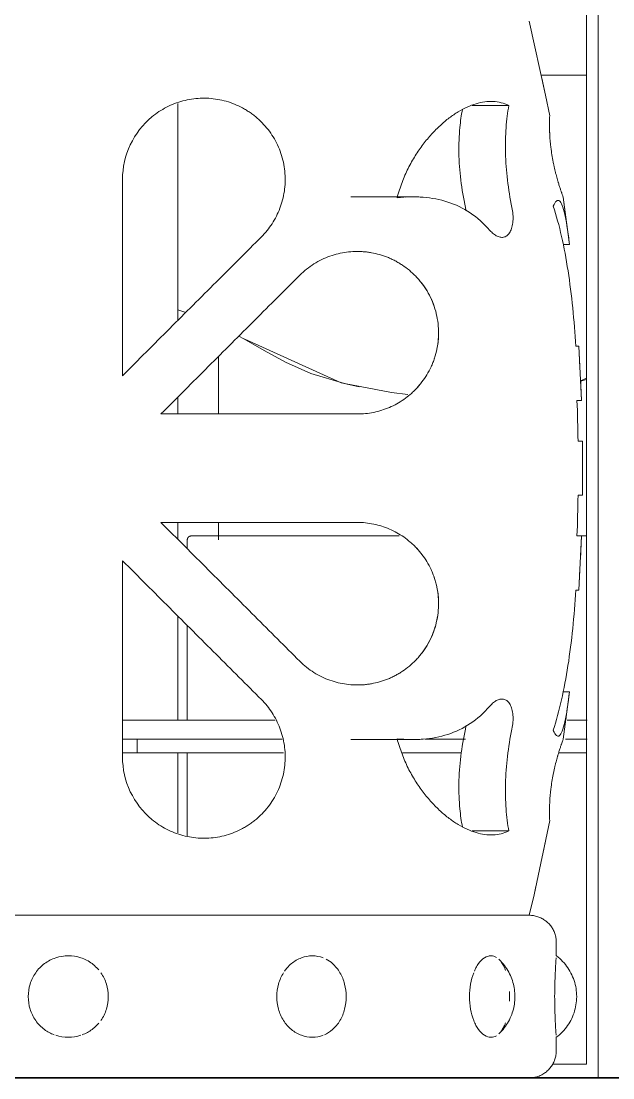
# Model space of a CAD drawing. Header units: inches. Extents: x -657 to 218, y -22 to 381.
# Drawn here: x -544.54 to -535.95, y 120 to 135.35 of the extents above; entities that cross this region are included whole.
import ezdxf

# ---------------------------------------------------------------- set-up
doc = ezdxf.new("R2010")
doc.units = ezdxf.units.IN
doc.header["$MEASUREMENT"] = 0
for name, color, linetype, lineweight in [('A-FLOR', 192, 'Continuous', 9), ('A-FLOR-HRAL', 11, 'Continuous', 9), ('A-GENM', 13, 'Continuous', 9), ('I-FURN', 30, 'Continuous', 9)]:
    doc.layers.add(name, color=color, linetype=linetype, lineweight=lineweight)

# ---------------------------------------------------------------- blocks, each defined once
blk = doc.blocks.new('Blocks_Garden Porcelain Stool_F01893EN - Beige-421764-Section 2')
at = {"layer": 'I-FURN'}
for p, q in [((-537.989, 134.129), (-537.458, 134.129)), ((-538.849, 132.801), (-539.752, 132.801)), ((-538.849, 132.801), (-539.075, 132.801)), ((-536.668, 132.795), (-536.577, 132.109)), ((-536.577, 132.109), (-536.67, 132.109)), ((-536.484, 130.63), (-536.442, 130.63)), ((-536.452, 130.63), (-536.442, 130.63)), ((-536.442, 130.63), (-536.402, 129.843)), ((-536.402, 129.843), (-536.468, 129.843)), ((-536.402, 129.843), (-536.419, 129.843)), ((-542.51, 129.646), (-539.659, 129.646)), ((-536.453, 129.252), (-536.388, 129.252)), ((-536.404, 129.252), (-536.388, 129.252)), ((-536.388, 129.252), (-536.388, 128.465)), ((-536.388, 128.465), (-536.453, 128.465)), ((-536.388, 128.465), (-536.404, 128.465)), ((-539.659, 128.071), (-542.51, 128.071)), ((-536.468, 127.874), (-536.402, 127.874)), ((-536.402, 127.874), (-536.442, 127.087)), ((-536.419, 127.874), (-536.402, 127.874)), ((-536.442, 127.087), (-536.484, 127.087)), ((-536.442, 127.087), (-536.452, 127.087)), ((-536.577, 125.608), (-536.67, 125.608)), ((-536.577, 125.608), (-536.668, 124.921)), ((-539.752, 124.916), (-538.849, 124.916)), ((-539.075, 124.916), (-538.849, 124.916)), ((-537.989, 123.588), (-537.458, 123.588)), ((-550.547, 122.362), (-537.161, 122.362)), ((-536.768, 121.773), (-536.768, 121.969)), ((-536.768, 120.394), (-536.768, 120.589))]:
    blk.add_line(p, q, dxfattribs=at)
at = {"layer": 'I-FURN', "flags": 128}
for points in [[(-537.161, 135.354), (-536.923, 134.278), (-536.864, 133.976)], [(-536.864, 123.74), (-537.091, 122.661), (-537.161, 122.362)], [(-537.161, 122.362), (-537.167, 122.362), (-537.183, 122.362), (-537.21, 122.362), (-537.247, 122.362), (-537.295, 122.362), (-537.353, 122.362), (-537.422, 122.362), (-537.501, 122.362), (-537.59, 122.362), (-537.69, 122.362), (-537.799, 122.362), (-537.918, 122.362), (-538.046, 122.362), (-538.184, 122.362), (-538.33, 122.362), (-538.486, 122.362), (-538.65, 122.362), (-538.823, 122.362), (-539.003, 122.362), (-539.191, 122.362), (-539.387, 122.362), (-539.59, 122.362), (-539.8, 122.362), (-540.016, 122.362), (-540.238, 122.362), (-540.466, 122.362), (-540.7, 122.362), (-540.938, 122.362), (-541.182, 122.362), (-541.429, 122.362), (-541.68, 122.362), (-541.935, 122.362), (-542.193, 122.362), (-542.454, 122.362), (-542.717, 122.362), (-542.981, 122.362), (-543.247, 122.362), (-543.514, 122.362), (-543.782, 122.362), (-544.05, 122.362), (-544.317, 122.362), (-544.584, 122.362)], [(-537.325, 122.362), (-537.271, 122.362), (-537.228, 122.362), (-537.196, 122.362), (-537.174, 122.362), (-537.163, 122.362), (-537.161, 122.362)], [(-537.161, 122.362), (-537.146, 122.362), (-537.13, 122.361), (-537.114, 122.359), (-537.099, 122.357), (-537.083, 122.354), (-537.068, 122.351), (-537.053, 122.347), (-537.038, 122.342), (-537.023, 122.337), (-537.008, 122.331), (-536.994, 122.325), (-536.98, 122.318), (-536.966, 122.31), (-536.952, 122.302), (-536.939, 122.293), (-536.926, 122.284), (-536.914, 122.275), (-536.902, 122.264), (-536.89, 122.254), (-536.879, 122.243), (-536.868, 122.231), (-536.858, 122.219), (-536.848, 122.207), (-536.839, 122.194), (-536.83, 122.181), (-536.822, 122.168), (-536.814, 122.154), (-536.807, 122.14), (-536.8, 122.126), (-536.794, 122.111), (-536.789, 122.096), (-536.784, 122.081), (-536.78, 122.066), (-536.776, 122.051), (-536.773, 122.035), (-536.771, 122.02), (-536.769, 122.004), (-536.768, 121.988), (-536.768, 121.973), (-536.768, 121.969)], [(-536.472, 121.181), (-536.473, 121.211), (-536.475, 121.24), (-536.478, 121.27), (-536.482, 121.299), (-536.487, 121.328), (-536.494, 121.357), (-536.501, 121.386), (-536.51, 121.414), (-536.52, 121.442), (-536.531, 121.47), (-536.543, 121.497), (-536.556, 121.523), (-536.57, 121.549), (-536.586, 121.575), (-536.602, 121.599), (-536.619, 121.624), (-536.637, 121.647), (-536.656, 121.67), (-536.676, 121.692), (-536.697, 121.713), (-536.719, 121.733), (-536.741, 121.752), (-536.765, 121.771), (-536.768, 121.773)], [(-537.369, 121.181), (-537.37, 121.207), (-537.371, 121.233), (-537.373, 121.259), (-537.376, 121.285), (-537.38, 121.311), (-537.385, 121.336), (-537.391, 121.362), (-537.398, 121.388), (-537.406, 121.413), (-537.415, 121.438), (-537.424, 121.463), (-537.435, 121.488), (-537.447, 121.513), (-537.459, 121.537), (-537.473, 121.562), (-537.488, 121.586), (-537.504, 121.609), (-537.521, 121.632), (-537.539, 121.655), (-537.558, 121.677), (-537.578, 121.699), (-537.599, 121.72), (-537.603, 121.723)], [(-537.603, 120.639), (-537.581, 120.66), (-537.561, 120.681), (-537.542, 120.703), (-537.524, 120.726), (-537.507, 120.749), (-537.491, 120.773), (-537.476, 120.796), (-537.462, 120.82), (-537.449, 120.845), (-537.437, 120.87), (-537.426, 120.894), (-537.416, 120.92), (-537.407, 120.945), (-537.399, 120.97), (-537.392, 120.996), (-537.386, 121.021), (-537.381, 121.047), (-537.377, 121.073), (-537.374, 121.099), (-537.371, 121.125), (-537.37, 121.151), (-537.369, 121.177), (-537.369, 121.181)], [(-536.768, 120.589), (-536.744, 120.607), (-536.722, 120.627), (-536.7, 120.647), (-536.679, 120.668), (-536.659, 120.69), (-536.64, 120.712), (-536.621, 120.735), (-536.604, 120.759), (-536.588, 120.784), (-536.572, 120.809), (-536.558, 120.835), (-536.545, 120.862), (-536.532, 120.889), (-536.521, 120.916), (-536.511, 120.944), (-536.502, 120.972), (-536.495, 121.001), (-536.488, 121.03), (-536.483, 121.059), (-536.478, 121.088), (-536.475, 121.118), (-536.473, 121.147), (-536.472, 121.177), (-536.472, 121.181)], [(-536.768, 120.394), (-536.768, 120.378), (-536.769, 120.362), (-536.771, 120.347), (-536.773, 120.331), (-536.776, 120.315), (-536.779, 120.3), (-536.783, 120.285), (-536.788, 120.27), (-536.793, 120.255), (-536.799, 120.24), (-536.805, 120.226), (-536.812, 120.212), (-536.82, 120.198), (-536.828, 120.185), (-536.836, 120.171), (-536.846, 120.159), (-536.855, 120.146), (-536.865, 120.134), (-536.876, 120.122), (-536.887, 120.111), (-536.899, 120.101), (-536.911, 120.09), (-536.923, 120.08), (-536.936, 120.071), (-536.949, 120.062), (-536.962, 120.054), (-536.976, 120.046), (-536.99, 120.039), (-537.004, 120.033), (-537.019, 120.027), (-537.034, 120.021), (-537.049, 120.017), (-537.064, 120.012), (-537.079, 120.009), (-537.094, 120.006), (-537.11, 120.003), (-537.126, 120.002), (-537.141, 120.001), (-537.157, 120)]]:
    blk.add_lwpolyline(points, dxfattribs=at)
at = {"layer": 'I-FURN'}
for start, end in [(0.8257, 2.0648), (357.9352, 359.1743)]:
    blk.add_arc((-563.767, 128.858), 27.317, start, end, dxfattribs=at)
for points, knots in [([(-543.067, 133.054), (-543.067, 133.228), (-542.988, 133.576), (-542.717, 133.923), (-542.467, 134.088), (-542.312, 134.158), (-542.19, 134.198), (-542.065, 134.224), (-541.939, 134.236), (-541.812, 134.235), (-541.685, 134.22), (-541.56, 134.192), (-541.439, 134.15), (-541.343, 134.104), (-541.268, 134.061), (-541.214, 134.026), (-541.161, 133.988), (-541.094, 133.932), (-541.016, 133.856), (-540.932, 133.755), (-540.86, 133.644), (-540.8, 133.526), (-540.739, 133.359), (-540.698, 133.141), (-540.706, 132.924), (-540.741, 132.755), (-540.793, 132.593), (-540.888, 132.405), (-540.993, 132.277), (-541.051, 132.219)], [-1, -1, -1, -1, -0.888889, -0.777778, -0.722222, -0.694444, -0.666667, -0.638889, -0.611111, -0.583333, -0.555556, -0.527778, -0.5, -0.472222, -0.458333, -0.444444, -0.430556, -0.416667, -0.388889, -0.361111, -0.333333, -0.305556, -0.277778, -0.222222, -0.166667, -0.138889, -0.111111, -0.055556, 0, 0, 0, 0]), ([(-539.08, 132.789), (-539.058, 132.865), (-539.009, 133.013), (-538.937, 133.184), (-538.87, 133.31), (-538.816, 133.4), (-538.759, 133.485), (-538.701, 133.566), (-538.641, 133.642), (-538.579, 133.713), (-538.515, 133.779), (-538.452, 133.84), (-538.388, 133.897), (-538.301, 133.966), (-538.192, 134.04), (-538.062, 134.109), (-537.89, 134.174), (-537.683, 134.202), (-537.531, 134.164), (-537.458, 134.129)], [-1, -1, -1, -1, -0.928571, -0.857143, -0.821429, -0.785714, -0.75, -0.714286, -0.678571, -0.642857, -0.607143, -0.571429, -0.535714, -0.5, -0.428571, -0.357143, -0.285714, -0.142857, 0, 0, 0, 0]), ([(-538.087, 132.648), (-538.117, 132.779), (-538.162, 133.045), (-538.19, 133.443), (-538.175, 133.79), (-538.147, 133.988), (-538.131, 134.07)], [-1, -1, -1, -1, -0.75, -0.5, -0.25, -0.0491457, -0.0491457, -0.0491457, -0.0491457]), ([(-536.828, 133.386), (-536.834, 133.422), (-536.841, 133.474), (-536.848, 133.53), (-536.852, 133.56), (-536.854, 133.583), (-536.856, 133.604), (-536.859, 133.632), (-536.861, 133.666), (-536.863, 133.697), (-536.864, 133.721), (-536.865, 133.738), (-536.866, 133.754), (-536.866, 133.774), (-536.867, 133.798), (-536.867, 133.824), (-536.867, 133.848), (-536.867, 133.87), (-536.867, 133.889), (-536.867, 133.906), (-536.866, 133.927), (-536.866, 133.947), (-536.865, 133.969), (-536.864, 133.976), (-536.864, 133.976)], [0, 0, 0, 0, 0.083333, 0.125, 0.145833, 0.166667, 0.1875, 0.208333, 0.25, 0.291667, 0.3125, 0.333333, 0.354167, 0.375, 0.416667, 0.458333, 0.5, 0.541667, 0.583333, 0.625, 0.666667, 0.75, 0.833333, 1, 1, 1, 1]), ([(-536.864, 133.976), (-536.864, 133.976), (-536.865, 133.969), (-536.866, 133.947), (-536.866, 133.931), (-536.866, 133.921)], [0, 0, 0, 0, 0.1666667, 0.25, 0.3333333, 0.3333333, 0.3333333, 0.3333333]), ([(-536.668, 132.795), (-536.668, 132.795), (-536.671, 132.805), (-536.682, 132.835), (-536.693, 132.866), (-536.699, 132.884), (-536.706, 132.903), (-536.713, 132.925), (-536.721, 132.949), (-536.729, 132.975), (-536.737, 132.999), (-536.743, 133.019), (-536.747, 133.035), (-536.752, 133.052), (-536.759, 133.076), (-536.767, 133.107), (-536.776, 133.14), (-536.783, 133.168), (-536.788, 133.189), (-536.793, 133.212), (-536.8, 133.242), (-536.812, 133.298), (-536.821, 133.35), (-536.828, 133.386)], [0, 0, 0, 0, 0.166667, 0.333333, 0.375, 0.416667, 0.458333, 0.5, 0.541667, 0.583333, 0.625, 0.645833, 0.666667, 0.6875, 0.708333, 0.75, 0.791667, 0.8125, 0.833333, 0.854167, 0.875, 0.916667, 1, 1, 1, 1]), ([(-536.747, 133.036), (-536.746, 133.03), (-536.743, 133.019), (-536.737, 132.999), (-536.729, 132.975), (-536.721, 132.949), (-536.713, 132.925), (-536.706, 132.903), (-536.699, 132.884), (-536.693, 132.866), (-536.682, 132.835), (-536.671, 132.805), (-536.668, 132.795), (-536.668, 132.795)], [0.3333333, 0.3333333, 0.3333333, 0.3333333, 0.3541667, 0.375, 0.4166667, 0.4583333, 0.5, 0.5416667, 0.5833333, 0.625, 0.6666667, 0.8333333, 1, 1, 1, 1]), ([(-536.812, 132.667), (-536.797, 132.702), (-536.767, 132.751), (-536.707, 132.757), (-536.654, 132.619), (-536.609, 132.359), (-536.587, 132.196), (-536.577, 132.109)], [-0.9960766, -0.9960766, -0.9960766, -0.9960766, -0.8333333, -0.6666667, -0.3333333, -0.1666667, 0, 0, 0, 0]), ([(-537.412, 132.648), (-537.405, 132.614), (-537.396, 132.546), (-537.395, 132.445), (-537.407, 132.372), (-537.424, 132.323), (-537.439, 132.29), (-537.456, 132.264), (-537.476, 132.243), (-537.498, 132.227), (-537.522, 132.217), (-537.547, 132.212), (-537.572, 132.212), (-537.599, 132.218), (-537.635, 132.231), (-537.68, 132.259), (-537.715, 132.294), (-537.733, 132.314)], [-1, -1, -1, -1, -0.9, -0.8, -0.7, -0.65, -0.6, -0.55, -0.5, -0.45, -0.4, -0.35, -0.3, -0.25, -0.2, -0.1, 0, 0, 0, 0]), ([(-540.494, 131.662), (-540.43, 131.725), (-540.326, 131.808), (-540.174, 131.892), (-540.055, 131.942), (-539.935, 131.977), (-539.814, 132), (-539.712, 132.008), (-539.631, 132.008), (-539.57, 132.005), (-539.51, 131.999), (-539.43, 131.987), (-539.333, 131.964), (-539.238, 131.932), (-539.164, 131.9), (-539.109, 131.873), (-539.054, 131.842), (-538.985, 131.798), (-538.901, 131.736), (-538.823, 131.664), (-538.772, 131.607), (-538.744, 131.574), (-538.723, 131.547), (-538.702, 131.52), (-538.676, 131.483), (-538.632, 131.415), (-538.578, 131.31), (-538.527, 131.174), (-538.493, 131.034), (-538.476, 130.888), (-538.478, 130.739), (-538.495, 130.617), (-538.514, 130.536), (-538.526, 130.491), (-538.54, 130.447), (-538.559, 130.393), (-538.595, 130.311), (-538.646, 130.215), (-538.706, 130.127), (-538.752, 130.07), (-538.779, 130.038), (-538.8, 130.015), (-538.822, 129.993), (-538.851, 129.964), (-538.904, 129.917), (-538.983, 129.856), (-539.083, 129.793), (-539.19, 129.74), (-539.303, 129.698), (-539.458, 129.658), (-539.579, 129.646), (-539.659, 129.646)], [-1, -1, -1, -1, -0.944444, -0.916667, -0.888889, -0.861111, -0.833333, -0.805556, -0.791667, -0.777778, -0.763889, -0.75, -0.722222, -0.694444, -0.680556, -0.666667, -0.652778, -0.638889, -0.611111, -0.583333, -0.569444, -0.5625, -0.555556, -0.548611, -0.541667, -0.527778, -0.5, -0.472222, -0.444444, -0.416667, -0.388889, -0.361111, -0.347222, -0.340278, -0.333333, -0.319444, -0.305556, -0.277778, -0.25, -0.236111, -0.229167, -0.222222, -0.215278, -0.208333, -0.194444, -0.166667, -0.138889, -0.111111, -0.083333, -0.055556, 0, 0, 0, 0]), ([(-538.728, 131.555), (-538.722, 131.546), (-538.708, 131.528), (-538.681, 131.49), (-538.636, 131.422), (-538.58, 131.315), (-538.527, 131.176), (-538.504, 131.081), (-538.496, 131.032)], [-0.5555556, -0.5555556, -0.5555556, -0.5555556, -0.5486111, -0.5416667, -0.5277778, -0.5, -0.4722222, -0.4444444, -0.4444444, -0.4444444, -0.4444444]), ([(-538.496, 131.032), (-538.504, 131.081), (-538.527, 131.176), (-538.58, 131.315), (-538.636, 131.422), (-538.681, 131.49), (-538.708, 131.528), (-538.722, 131.546), (-538.728, 131.555)], [-0.5555556, -0.5555556, -0.5555556, -0.5555556, -0.5277778, -0.5, -0.4722222, -0.4583333, -0.4513889, -0.4444444, -0.4444444, -0.4444444, -0.4444444]), ([(-538.496, 131.032), (-538.487, 130.983), (-538.476, 130.884), (-538.478, 130.729), (-538.497, 130.603), (-538.518, 130.52), (-538.531, 130.476), (-538.537, 130.457), (-538.54, 130.448)], [-0.4444444, -0.4444444, -0.4444444, -0.4444444, -0.4166667, -0.3888889, -0.3611111, -0.3472222, -0.3402778, -0.3349631, -0.3349631, -0.3349631, -0.3349631]), ([(-538.54, 130.448), (-538.537, 130.457), (-538.531, 130.476), (-538.518, 130.52), (-538.497, 130.603), (-538.478, 130.729), (-538.476, 130.884), (-538.487, 130.983), (-538.496, 131.032)], [-0.6650369, -0.6650369, -0.6650369, -0.6650369, -0.6597222, -0.6527778, -0.6388889, -0.6111111, -0.5833333, -0.5555556, -0.5555556, -0.5555556, -0.5555556]), ([(-538.673, 130.175), (-538.691, 130.149), (-538.722, 130.106), (-538.761, 130.059), (-538.787, 130.03), (-538.8, 130.016), (-538.805, 130.01)], [-0.27098913, -0.27098913, -0.27098913, -0.27098913, -0.25, -0.23611111, -0.22916667, -0.22366745, -0.22366745, -0.22366745, -0.22366745]), ([(-538.805, 130.01), (-538.8, 130.016), (-538.787, 130.03), (-538.761, 130.059), (-538.722, 130.106), (-538.691, 130.149), (-538.673, 130.175)], [-0.77633255, -0.77633255, -0.77633255, -0.77633255, -0.77083333, -0.76388889, -0.75, -0.72901087, -0.72901087, -0.72901087, -0.72901087]), ([(-539.659, 128.071), (-539.579, 128.071), (-539.458, 128.059), (-539.303, 128.018), (-539.19, 127.976), (-539.083, 127.923), (-538.983, 127.861), (-538.904, 127.8), (-538.851, 127.752), (-538.822, 127.724), (-538.8, 127.701), (-538.779, 127.678), (-538.752, 127.647), (-538.706, 127.59), (-538.646, 127.502), (-538.595, 127.406), (-538.564, 127.334), (-538.548, 127.292), (-538.537, 127.259), (-538.526, 127.226), (-538.514, 127.181), (-538.495, 127.1), (-538.478, 126.978), (-538.476, 126.829), (-538.493, 126.684), (-538.526, 126.544), (-538.577, 126.408), (-538.632, 126.302), (-538.676, 126.234), (-538.702, 126.197), (-538.723, 126.169), (-538.743, 126.143), (-538.772, 126.109), (-538.823, 126.053), (-538.901, 125.981), (-538.985, 125.918), (-539.054, 125.874), (-539.109, 125.844), (-539.164, 125.817), (-539.238, 125.785), (-539.333, 125.752), (-539.43, 125.73), (-539.51, 125.718), (-539.57, 125.711), (-539.631, 125.708), (-539.712, 125.709), (-539.814, 125.717), (-539.935, 125.739), (-540.055, 125.775), (-540.174, 125.824), (-540.326, 125.908), (-540.43, 125.991), (-540.494, 126.055)], [-1, -1, -1, -1, -0.944444, -0.916667, -0.888889, -0.861111, -0.833333, -0.805556, -0.791667, -0.784722, -0.777778, -0.770833, -0.763889, -0.75, -0.722222, -0.694444, -0.680556, -0.673611, -0.666667, -0.659722, -0.652778, -0.638889, -0.611111, -0.583333, -0.555556, -0.527778, -0.5, -0.472222, -0.458333, -0.451389, -0.444444, -0.4375, -0.430556, -0.416667, -0.388889, -0.361111, -0.347222, -0.333333, -0.319444, -0.305556, -0.277778, -0.25, -0.236111, -0.222222, -0.208333, -0.194444, -0.166667, -0.138889, -0.111111, -0.083333, -0.055556, 0, 0, 0, 0]), ([(-538.805, 127.706), (-538.8, 127.7), (-538.787, 127.687), (-538.761, 127.658), (-538.722, 127.61), (-538.691, 127.568), (-538.674, 127.542)], [-0.77633407, -0.77633407, -0.77633407, -0.77633407, -0.77083333, -0.76388889, -0.75, -0.72919859, -0.72919859, -0.72919859, -0.72919859]), ([(-538.674, 127.542), (-538.691, 127.568), (-538.722, 127.61), (-538.761, 127.658), (-538.787, 127.687), (-538.8, 127.7), (-538.805, 127.706)], [-0.27080141, -0.27080141, -0.27080141, -0.27080141, -0.25, -0.23611111, -0.22916667, -0.22366593, -0.22366593, -0.22366593, -0.22366593]), ([(-538.54, 127.269), (-538.537, 127.26), (-538.531, 127.241), (-538.518, 127.198), (-538.497, 127.114), (-538.478, 126.989), (-538.476, 126.834), (-538.487, 126.734), (-538.495, 126.686)], [-0.6650277, -0.6650277, -0.6650277, -0.6650277, -0.6597222, -0.6527778, -0.6388889, -0.6111111, -0.5833333, -0.5555556, -0.5555556, -0.5555556, -0.5555556]), ([(-538.495, 126.686), (-538.487, 126.734), (-538.476, 126.834), (-538.478, 126.989), (-538.497, 127.114), (-538.518, 127.198), (-538.531, 127.241), (-538.537, 127.26), (-538.54, 127.269)], [-0.4444444, -0.4444444, -0.4444444, -0.4444444, -0.4166667, -0.3888889, -0.3611111, -0.3472222, -0.3402778, -0.3349723, -0.3349723, -0.3349723, -0.3349723]), ([(-538.495, 126.686), (-538.504, 126.637), (-538.527, 126.541), (-538.58, 126.402), (-538.636, 126.295), (-538.681, 126.227), (-538.708, 126.189), (-538.721, 126.171), (-538.728, 126.162)], [-0.5555556, -0.5555556, -0.5555556, -0.5555556, -0.5277778, -0.5, -0.4722222, -0.4583333, -0.4513889, -0.4444444, -0.4444444, -0.4444444, -0.4444444]), ([(-538.728, 126.162), (-538.721, 126.171), (-538.708, 126.189), (-538.681, 126.227), (-538.636, 126.295), (-538.58, 126.402), (-538.527, 126.541), (-538.504, 126.637), (-538.495, 126.686)], [-0.5555556, -0.5555556, -0.5555556, -0.5555556, -0.5486111, -0.5416667, -0.5277778, -0.5, -0.4722222, -0.4444444, -0.4444444, -0.4444444, -0.4444444]), ([(-536.577, 125.608), (-536.598, 125.434), (-536.641, 125.132), (-536.707, 124.959), (-536.767, 124.965), (-536.797, 125.014), (-536.812, 125.049)], [-1, -1, -1, -1, -0.6666667, -0.3333333, -0.1666667, -0.0039234, -0.0039234, -0.0039234, -0.0039234]), ([(-541.051, 125.498), (-540.993, 125.44), (-540.888, 125.311), (-540.793, 125.123), (-540.741, 124.961), (-540.706, 124.793), (-540.698, 124.575), (-540.739, 124.357), (-540.8, 124.191), (-540.86, 124.072), (-540.932, 123.962), (-541.016, 123.86), (-541.094, 123.784), (-541.161, 123.729), (-541.214, 123.691), (-541.268, 123.655), (-541.343, 123.612), (-541.439, 123.567), (-541.56, 123.525), (-541.685, 123.496), (-541.812, 123.482), (-541.939, 123.481), (-542.065, 123.493), (-542.19, 123.519), (-542.312, 123.559), (-542.467, 123.628), (-542.717, 123.794), (-542.988, 124.141), (-543.067, 124.488), (-543.067, 124.663)], [-1, -1, -1, -1, -0.944444, -0.888889, -0.861111, -0.833333, -0.777778, -0.722222, -0.694444, -0.666667, -0.638889, -0.611111, -0.583333, -0.569444, -0.555556, -0.541667, -0.527778, -0.5, -0.472222, -0.444444, -0.416667, -0.388889, -0.361111, -0.333333, -0.305556, -0.277778, -0.222222, -0.111111, 0, 0, 0, 0]), ([(-537.733, 125.403), (-537.715, 125.423), (-537.68, 125.457), (-537.635, 125.486), (-537.599, 125.499), (-537.573, 125.504), (-537.547, 125.504), (-537.522, 125.5), (-537.498, 125.489), (-537.477, 125.474), (-537.456, 125.453), (-537.439, 125.426), (-537.424, 125.394), (-537.407, 125.345), (-537.395, 125.271), (-537.396, 125.171), (-537.405, 125.103), (-537.412, 125.069)], [-1, -1, -1, -1, -0.9, -0.8, -0.75, -0.7, -0.65, -0.6, -0.55, -0.5, -0.45, -0.4, -0.35, -0.3, -0.2, -0.1, 0, 0, 0, 0]), ([(-538.131, 123.647), (-538.147, 123.729), (-538.175, 123.927), (-538.19, 124.274), (-538.162, 124.672), (-538.117, 124.938), (-538.087, 125.069)], [-0.9508543, -0.9508543, -0.9508543, -0.9508543, -0.75, -0.5, -0.25, 0, 0, 0, 0]), ([(-537.458, 123.588), (-537.531, 123.553), (-537.683, 123.515), (-537.89, 123.543), (-538.062, 123.608), (-538.192, 123.677), (-538.301, 123.751), (-538.388, 123.82), (-538.452, 123.876), (-538.515, 123.938), (-538.579, 124.004), (-538.641, 124.075), (-538.701, 124.15), (-538.759, 124.231), (-538.816, 124.316), (-538.87, 124.406), (-538.937, 124.533), (-539.009, 124.703), (-539.058, 124.851), (-539.08, 124.928)], [-1, -1, -1, -1, -0.857143, -0.714286, -0.642857, -0.571429, -0.5, -0.464286, -0.428571, -0.392857, -0.357143, -0.321429, -0.285714, -0.25, -0.214286, -0.178571, -0.142857, -0.071429, 0, 0, 0, 0]), ([(-536.828, 124.331), (-536.821, 124.367), (-536.812, 124.419), (-536.8, 124.474), (-536.793, 124.505), (-536.788, 124.527), (-536.783, 124.549), (-536.776, 124.577), (-536.767, 124.61), (-536.759, 124.641), (-536.752, 124.664), (-536.747, 124.681), (-536.743, 124.697), (-536.737, 124.718), (-536.729, 124.741), (-536.721, 124.767), (-536.713, 124.791), (-536.706, 124.813), (-536.699, 124.833), (-536.693, 124.85), (-536.682, 124.881), (-536.671, 124.912), (-536.668, 124.921), (-536.668, 124.921)], [0, 0, 0, 0, 0.083333, 0.125, 0.145833, 0.166667, 0.1875, 0.208333, 0.25, 0.291667, 0.3125, 0.333333, 0.354167, 0.375, 0.416667, 0.458333, 0.5, 0.541667, 0.583333, 0.625, 0.666667, 0.833333, 1, 1, 1, 1]), ([(-536.668, 124.921), (-536.668, 124.921), (-536.671, 124.912), (-536.682, 124.881), (-536.693, 124.85), (-536.699, 124.833), (-536.706, 124.813), (-536.713, 124.791), (-536.721, 124.767), (-536.729, 124.741), (-536.737, 124.718), (-536.743, 124.697), (-536.746, 124.687), (-536.747, 124.681)], [0, 0, 0, 0, 0.1666667, 0.3333333, 0.375, 0.4166667, 0.4583333, 0.5, 0.5416667, 0.5833333, 0.625, 0.6458333, 0.6666667, 0.6666667, 0.6666667, 0.6666667]), ([(-536.864, 123.74), (-536.864, 123.74), (-536.865, 123.747), (-536.866, 123.769), (-536.866, 123.79), (-536.867, 123.81), (-536.867, 123.827), (-536.867, 123.847), (-536.867, 123.869), (-536.867, 123.892), (-536.867, 123.918), (-536.866, 123.942), (-536.866, 123.963), (-536.865, 123.979), (-536.864, 123.996), (-536.863, 124.019), (-536.861, 124.051), (-536.859, 124.084), (-536.856, 124.112), (-536.854, 124.134), (-536.852, 124.156), (-536.848, 124.187), (-536.841, 124.243), (-536.834, 124.294), (-536.828, 124.331)], [0, 0, 0, 0, 0.166667, 0.25, 0.333333, 0.375, 0.416667, 0.458333, 0.5, 0.541667, 0.583333, 0.625, 0.645833, 0.666667, 0.6875, 0.708333, 0.75, 0.791667, 0.8125, 0.833333, 0.854167, 0.875, 0.916667, 1, 1, 1, 1]), ([(-536.866, 123.795), (-536.866, 123.786), (-536.866, 123.769), (-536.865, 123.747), (-536.864, 123.74), (-536.864, 123.74)], [0.6666667, 0.6666667, 0.6666667, 0.6666667, 0.75, 0.8333333, 1, 1, 1, 1]), ([(-543.413, 121.569), (-543.422, 121.58), (-543.452, 121.612), (-543.531, 121.683), (-543.67, 121.754), (-543.855, 121.783), (-544.039, 121.753), (-544.178, 121.682), (-544.27, 121.601), (-544.35, 121.506), (-544.418, 121.364), (-544.436, 121.244), (-544.436, 121.181)], [-0.7717991, -0.7717991, -0.7717991, -0.7717991, -0.75, -0.7, -0.6, -0.5, -0.4, -0.3, -0.25, -0.2, -0.1, 0, 0, 0, 0]), ([(-540.714, 121.551), (-540.702, 121.568), (-540.671, 121.607), (-540.595, 121.682), (-540.472, 121.753), (-540.311, 121.783), (-540.205, 121.763), (-540.155, 121.744)], [0.2155367, 0.2155367, 0.2155367, 0.2155367, 0.25, 0.3, 0.4, 0.5, 0.6, 0.6, 0.6, 0.6]), ([(-537.958, 121.551), (-537.951, 121.568), (-537.932, 121.607), (-537.885, 121.682), (-537.811, 121.753), (-537.72, 121.782), (-537.663, 121.765), (-537.637, 121.75)], [0.2155367, 0.2155367, 0.2155367, 0.2155367, 0.25, 0.3, 0.4, 0.5, 0.5899694, 0.5899694, 0.5899694, 0.5899694]), ([(-540.112, 121.725), (-540.078, 121.708), (-540.023, 121.671), (-539.957, 121.601), (-539.891, 121.506), (-539.834, 121.365), (-539.82, 121.245), (-539.82, 121.181)], [0.6294466, 0.6294466, 0.6294466, 0.6294466, 0.7, 0.75, 0.8, 0.9, 1, 1, 1, 1]), ([(-537.602, 121.723), (-537.584, 121.706), (-537.555, 121.67), (-537.524, 121.61), (-537.51, 121.573), (-537.505, 121.56)], [0.6318866, 0.6318866, 0.6318866, 0.6318866, 0.7, 0.75, 0.7786371, 0.7786371, 0.7786371, 0.7786371]), ([(-536.792, 121.181), (-536.792, 121.245), (-536.79, 121.365), (-536.784, 121.52), (-536.778, 121.636), (-536.773, 121.705), (-536.771, 121.734), (-536.77, 121.744)], [0, 0, 0, 0, 0.2, 0.4, 0.55, 0.7, 0.8, 0.8, 0.8, 0.8]), ([(-544.436, 121.181), (-544.436, 121.118), (-544.418, 120.999), (-544.35, 120.856), (-544.27, 120.761), (-544.184, 120.685), (-544.109, 120.645), (-544.058, 120.626)], [-1, -1, -1, -1, -0.9, -0.8, -0.75, -0.7, -0.612586, -0.612586, -0.612586, -0.612586]), ([(-540.155, 120.618), (-540.205, 120.599), (-540.311, 120.579), (-540.472, 120.609), (-540.595, 120.68), (-540.677, 120.761), (-540.749, 120.856), (-540.81, 120.999), (-540.826, 121.118), (-540.826, 121.181)], [0.4, 0.4, 0.4, 0.4, 0.5, 0.6, 0.7, 0.75, 0.8, 0.9, 1, 1, 1, 1]), ([(-539.82, 121.181), (-539.82, 121.118), (-539.834, 120.997), (-539.891, 120.856), (-539.957, 120.761), (-540.03, 120.685), (-540.093, 120.645), (-540.136, 120.626)], [0, 0, 0, 0, 0.1, 0.2, 0.25, 0.3, 0.3870998, 0.3870998, 0.3870998, 0.3870998]), ([(-537.637, 120.612), (-537.663, 120.597), (-537.72, 120.58), (-537.811, 120.609), (-537.885, 120.68), (-537.936, 120.761), (-537.98, 120.856), (-538.018, 120.999), (-538.028, 121.118), (-538.028, 121.181)], [0.4100306, 0.4100306, 0.4100306, 0.4100306, 0.5, 0.6, 0.7, 0.75, 0.8, 0.9, 1, 1, 1, 1]), ([(-536.77, 120.618), (-536.771, 120.628), (-536.773, 120.652), (-536.777, 120.708), (-536.781, 120.779), (-536.784, 120.852), (-536.788, 120.933), (-536.791, 121.042), (-536.792, 121.133), (-536.792, 121.181)], [0.2, 0.2, 0.2, 0.2, 0.3, 0.4, 0.55, 0.625, 0.7, 0.85, 1, 1, 1, 1]), ([(-543.651, 120.626), (-543.6, 120.645), (-543.525, 120.685), (-543.452, 120.75), (-543.422, 120.783), (-543.413, 120.793)], [-0.3870998, -0.3870998, -0.3870998, -0.3870998, -0.3, -0.25, -0.2282009, -0.2282009, -0.2282009, -0.2282009]), ([(-537.505, 120.802), (-537.51, 120.789), (-537.524, 120.753), (-537.555, 120.693), (-537.584, 120.656), (-537.602, 120.639)], [0.221363, 0.221363, 0.221363, 0.221363, 0.25, 0.3, 0.3681134, 0.3681134, 0.3681134, 0.3681134])]:
    blk.add_open_spline(points, degree=3, knots=knots, dxfattribs=at)
for points in [[(-537.458, 134.129), (-537.476, 134.03), (-537.503, 133.813), (-537.513, 133.443), (-537.483, 133.045), (-537.44, 132.779), (-537.412, 132.648)], [(-543.067, 130.202), (-543.067, 130.68), (-543.067, 131.633), (-543.067, 132.581), (-543.067, 133.054)], [(-537.733, 132.314), (-537.821, 132.415), (-538.011, 132.585), (-538.339, 132.741), (-538.697, 132.808), (-538.95, 132.802), (-539.08, 132.789)], [(-538.957, 132.798), (-538.87, 132.803), (-538.784, 132.802), (-538.701, 132.795)], [(-536.484, 130.63), (-536.507, 131.003), (-536.582, 131.753), (-536.722, 132.394), (-536.813, 132.665)], [(-538.078, 132.599), (-538.081, 132.615), (-538.084, 132.631), (-538.087, 132.648)], [(-541.051, 132.219), (-541.267, 132.003), (-541.704, 131.566), (-542.38, 130.89), (-542.836, 130.433), (-543.067, 130.202)], [(-542.51, 129.646), (-542.278, 129.878), (-541.819, 130.337), (-541.143, 131.013), (-540.708, 131.448), (-540.494, 131.662)], [(-540.494, 126.055), (-540.708, 126.269), (-541.143, 126.704), (-541.819, 127.38), (-542.278, 127.839), (-542.51, 128.071)], [(-543.067, 127.514), (-542.836, 127.284), (-542.38, 126.827), (-541.704, 126.151), (-541.267, 125.714), (-541.051, 125.498)], [(-543.067, 124.663), (-543.067, 125.135), (-543.067, 126.083), (-543.067, 127.036), (-543.067, 127.514)], [(-536.813, 125.052), (-536.723, 125.322), (-536.582, 125.963), (-536.507, 126.713), (-536.484, 127.087)], [(-539.08, 124.928), (-538.95, 124.915), (-538.698, 124.909), (-538.339, 124.976), (-538.011, 125.131), (-537.821, 125.301), (-537.733, 125.403)], [(-538.087, 125.069), (-538.084, 125.085), (-538.081, 125.101), (-538.078, 125.118)], [(-537.412, 125.069), (-537.44, 124.938), (-537.483, 124.671), (-537.513, 124.274), (-537.503, 123.903), (-537.476, 123.686), (-537.458, 123.588)], [(-538.701, 124.921), (-538.784, 124.915), (-538.87, 124.914), (-538.957, 124.918)], [(-543.273, 121.181), (-543.273, 121.245), (-543.291, 121.365), (-543.345, 121.478), (-543.381, 121.528)], [(-540.826, 121.181), (-540.826, 121.244), (-540.81, 121.364), (-540.761, 121.478), (-540.729, 121.528)], [(-538.028, 121.181), (-538.028, 121.244), (-538.018, 121.364), (-537.987, 121.478), (-537.968, 121.528)], [(-543.381, 120.834), (-543.345, 120.884), (-543.291, 120.997), (-543.273, 121.118), (-543.273, 121.181)], [(-537.449, 121.254), (-537.448, 121.23), (-537.447, 121.206), (-537.447, 121.181)], [(-537.447, 121.181), (-537.447, 121.159), (-537.448, 121.137), (-537.449, 121.116)], [(-544.036, 120.618), (-543.978, 120.599), (-543.855, 120.579), (-543.732, 120.599), (-543.673, 120.618)]]:
    blk.add_open_spline(points, degree=3, dxfattribs=at)
blk = doc.blocks.new('Blocks_Garden Porcelain Stool_F01893EN - Beige-V4-Section 2')
at = {"layer": 'I-FURN'}
for p, q in [((-538.849, 132.801), (-539.075, 132.801)), ((-538.849, 132.801), (-539.075, 132.801)), ((-536.668, 132.795), (-536.609, 132.35)), ((-536.452, 130.63), (-536.442, 130.63)), ((-536.452, 130.63), (-536.442, 130.63)), ((-536.442, 130.63), (-536.426, 130.32)), ((-536.419, 130.178), (-536.402, 129.843)), ((-536.402, 129.843), (-536.419, 129.843)), ((-536.402, 129.843), (-536.419, 129.843)), ((-536.404, 129.252), (-536.388, 129.252)), ((-536.404, 129.252), (-536.388, 129.252)), ((-536.388, 129.252), (-536.388, 128.916)), ((-536.388, 128.8), (-536.388, 128.465)), ((-536.388, 128.465), (-536.404, 128.465)), ((-536.388, 128.465), (-536.404, 128.465)), ((-536.402, 127.874), (-536.419, 127.538)), ((-536.419, 127.874), (-536.402, 127.874)), ((-536.419, 127.874), (-536.402, 127.874)), ((-536.426, 127.397), (-536.442, 127.087)), ((-536.442, 127.087), (-536.452, 127.087)), ((-536.442, 127.087), (-536.452, 127.087)), ((-536.609, 125.366), (-536.631, 125.197)), ((-536.864, 123.74), (-536.966, 123.256)), ((-536.768, 121.773), (-536.768, 121.969)), ((-536.768, 120.394), (-536.768, 120.589))]:
    blk.add_line(p, q, dxfattribs=at)
at = {"layer": 'I-FURN', "flags": 128}
for points in [[(-536.978, 134.526), (-536.923, 134.278), (-536.864, 133.976)], [(-537.066, 122.779), (-537.091, 122.661), (-537.161, 122.362)], [(-537.13, 122.361), (-537.114, 122.359), (-537.099, 122.357), (-537.083, 122.354), (-537.068, 122.351), (-537.053, 122.347), (-537.038, 122.342), (-537.023, 122.337), (-537.008, 122.331), (-536.994, 122.325), (-536.98, 122.318), (-536.966, 122.31), (-536.952, 122.302), (-536.939, 122.293), (-536.926, 122.284), (-536.914, 122.275), (-536.902, 122.264)], [(-536.868, 122.231), (-536.858, 122.219), (-536.848, 122.207), (-536.839, 122.194), (-536.83, 122.181), (-536.822, 122.168), (-536.814, 122.154), (-536.807, 122.14), (-536.8, 122.126), (-536.794, 122.111), (-536.789, 122.096), (-536.784, 122.081), (-536.78, 122.066), (-536.776, 122.051), (-536.773, 122.035), (-536.771, 122.02)], [(-536.472, 121.181), (-536.473, 121.211), (-536.475, 121.24), (-536.478, 121.27), (-536.482, 121.299), (-536.487, 121.328), (-536.494, 121.357), (-536.501, 121.386), (-536.51, 121.414), (-536.52, 121.442), (-536.531, 121.47), (-536.543, 121.497), (-536.556, 121.523), (-536.57, 121.549), (-536.586, 121.575), (-536.602, 121.599), (-536.619, 121.624), (-536.637, 121.647), (-536.656, 121.67), (-536.676, 121.692), (-536.697, 121.713), (-536.719, 121.733), (-536.741, 121.752), (-536.765, 121.771)], [(-536.768, 120.589), (-536.744, 120.607), (-536.722, 120.627), (-536.7, 120.647), (-536.679, 120.668), (-536.659, 120.69), (-536.64, 120.712), (-536.621, 120.735), (-536.604, 120.759), (-536.588, 120.784), (-536.572, 120.809), (-536.558, 120.835), (-536.545, 120.862), (-536.532, 120.889), (-536.521, 120.916), (-536.511, 120.944), (-536.502, 120.972), (-536.495, 121.001), (-536.488, 121.03), (-536.483, 121.059), (-536.478, 121.088), (-536.475, 121.118), (-536.473, 121.147), (-536.472, 121.177), (-536.472, 121.181)], [(-536.768, 120.378), (-536.769, 120.362), (-536.771, 120.347), (-536.773, 120.331), (-536.776, 120.315), (-536.779, 120.3), (-536.783, 120.285), (-536.788, 120.27), (-536.793, 120.255), (-536.799, 120.24), (-536.805, 120.226), (-536.812, 120.212), (-536.82, 120.198)]]:
    blk.add_lwpolyline(points, dxfattribs=at)
at = {"layer": 'I-FURN'}
for points in [[(-538.957, 132.798), (-538.87, 132.803), (-538.784, 132.802), (-538.701, 132.795)], [(-538.701, 132.795), (-538.784, 132.802), (-538.87, 132.803), (-538.957, 132.798)]]:
    blk.add_open_spline(points, degree=3, dxfattribs=at)
blk = doc.blocks.new('Blocks_Movve Bedside Table_F01807EN - Unique-451062-Section 2')
at = {"layer": 'I-FURN'}
for p, q in [((-536.33, 137.717), (-536.33, 120.197)), ((-536.16, 120), (-536.16, 137.717)), ((-542.264, 134.157), (-542.264, 131.006)), ((-542.264, 129.892), (-542.264, 129.646)), ((-542.264, 128.071), (-542.264, 127.825)), ((-542.264, 126.711), (-542.264, 125.197)), ((-543.069, 125.197), (-542.854, 125.197)), ((-542.854, 125.197), (-540.851, 125.197)), ((-536.611, 125.197), (-536.318, 125.197)), ((-543.069, 124.921), (-542.854, 124.921)), ((-542.855, 124.724), (-542.855, 124.921)), ((-542.854, 124.921), (-540.751, 124.921)), ((-538.673, 124.921), (-538.085, 124.921)), ((-536.637, 124.921), (-536.318, 124.921)), ((-542.855, 124.724), (-543.067, 124.724)), ((-540.73, 124.724), (-542.855, 124.724)), ((-542.264, 124.724), (-542.264, 123.56)), ((-538.147, 124.724), (-539.003, 124.724)), ((-536.33, 124.724), (-536.734, 124.724)), ((-536.812, 120.197), (-536.33, 120.197))]:
    blk.add_line(p, q, dxfattribs=at)
blk = doc.blocks.new('Railing - 25mm-V21-Section 2')
at = {"layer": 'A-FLOR-HRAL'}
for p, q in [((-541.673, 129.646), (-541.673, 130.483)), ((-541.673, 127.817), (-541.673, 128.071))]:
    blk.add_line(p, q, dxfattribs=at)
blk = doc.blocks.new('Railing - Railing-466660-Section 2')
blk.add_blockref('Railing - 25mm-V21-Section 2', (0, 0))
blk = doc.blocks.new('Railing - Railing-467844-Section 2')
blk.add_blockref('Railing - 25mm-V21-Section 2', (0, 0))
blk = doc.blocks.new('Blocks_Concrete Vase with Orbifolia Prayer Plant_F01327EN - Orbifolia Prayer Plant-482152-Section 2')
at = {"layer": 'A-GENM'}
for p, q in [((-536.978, 134.567), (-536.325, 134.567)), ((-542.149, 131.121), (-542.264, 131.16)), ((-542.264, 131.16), (-542.149, 131.121)), ((-536.33, 130.169), (-536.419, 130.129)), ((-536.33, 130.149), (-536.419, 130.123)), ((-536.419, 130.123), (-536.33, 130.149)), ((-542.126, 127.817), (-542.126, 127.687)), ((-536.419, 127.874), (-536.33, 127.874)), ((-536.36, 127.874), (-536.419, 127.874)), ((-542.126, 126.573), (-542.126, 125.197)), ((-542.126, 124.724), (-542.126, 123.518))]:
    blk.add_line(p, q, dxfattribs=at)
at = {"layer": 'A-GENM', "flags": 128}
for points in [[(-538.924, 129.929), (-539.159, 129.956), (-539.846, 130.088), (-540.332, 130.236), (-540.701, 130.397), (-541.012, 130.567), (-541.307, 130.74), (-541.378, 130.778)], [(-541.378, 130.778), (-541.307, 130.74), (-541.012, 130.567), (-540.701, 130.397), (-540.332, 130.236), (-539.846, 130.088), (-539.159, 129.956), (-538.924, 129.929)], [(-541.292, 130.731), (-539.894, 130.1), (-539.631, 130.04)], [(-542.126, 127.817), (-542.126, 127.819), (-542.126, 127.821), (-542.126, 127.824), (-542.125, 127.826), (-542.125, 127.828), (-542.124, 127.83), (-542.124, 127.833), (-542.123, 127.835), (-542.122, 127.837), (-542.121, 127.839), (-542.121, 127.841), (-542.12, 127.843), (-542.118, 127.845), (-542.117, 127.847), (-542.116, 127.849), (-542.115, 127.851), (-542.113, 127.853), (-542.112, 127.855), (-542.11, 127.856), (-542.109, 127.858), (-542.107, 127.859), (-542.105, 127.861), (-542.103, 127.862), (-542.102, 127.864), (-542.1, 127.865), (-542.098, 127.866), (-542.096, 127.867), (-542.094, 127.868), (-542.092, 127.869), (-542.09, 127.87), (-542.087, 127.871), (-542.085, 127.872), (-542.083, 127.872), (-542.081, 127.873), (-542.079, 127.873), (-542.076, 127.874), (-542.074, 127.874), (-542.072, 127.874), (-542.069, 127.874), (-542.069, 127.874)], [(-542.069, 127.874), (-542.066, 127.874), (-542.056, 127.874), (-542.041, 127.874), (-542.019, 127.874), (-541.991, 127.874), (-541.958, 127.874), (-541.918, 127.874), (-541.872, 127.874), (-541.82, 127.874), (-541.763, 127.874), (-541.699, 127.874), (-541.63, 127.874), (-541.556, 127.874), (-541.476, 127.874), (-541.391, 127.874), (-541.301, 127.874), (-541.206, 127.874), (-541.106, 127.874), (-541.001, 127.874), (-540.892, 127.874), (-540.779, 127.874), (-540.661, 127.874), (-540.539, 127.874), (-540.414, 127.874), (-540.285, 127.874), (-540.153, 127.874), (-540.018, 127.874), (-539.879, 127.874), (-539.738, 127.874), (-539.595, 127.874), (-539.449, 127.874), (-539.301, 127.874), (-539.152, 127.874), (-539.048, 127.874)], [(-539.07, 127.874), (-539.221, 127.874), (-539.37, 127.874), (-539.516, 127.874), (-539.661, 127.874), (-539.804, 127.874), (-539.943, 127.874), (-540.08, 127.874), (-540.214, 127.874), (-540.345, 127.874), (-540.472, 127.874), (-540.596, 127.874), (-540.716, 127.874), (-540.831, 127.874), (-540.943, 127.874), (-541.05, 127.874), (-541.152, 127.874), (-541.25, 127.874), (-541.343, 127.874), (-541.431, 127.874), (-541.514, 127.874), (-541.591, 127.874), (-541.663, 127.874), (-541.729, 127.874), (-541.79, 127.874), (-541.845, 127.874), (-541.894, 127.874), (-541.937, 127.874), (-541.974, 127.874), (-542.005, 127.874), (-542.03, 127.874), (-542.049, 127.874), (-542.061, 127.874), (-542.068, 127.874), (-542.069, 127.874)]]:
    blk.add_lwpolyline(points, dxfattribs=at)

msp = doc.modelspace()

# ---------------------------------------------------------------- linework, layer by layer
at = {"layer": 'A-FLOR', "lineweight": 35}
msp.add_line((-502.437, 120), (-569.524, 120), dxfattribs=at)

# ---------------------------------------------------------------- block references
at = {"layer": 'A-FLOR-HRAL'}
for name in ['Railing - Railing-466660-Section 2', 'Railing - Railing-467844-Section 2']:
    msp.add_blockref(name, (0, 0), dxfattribs=at)
at = {"layer": 'A-GENM'}
msp.add_blockref('Blocks_Concrete Vase with Orbifolia Prayer Plant_F01327EN - Orbifolia Prayer Plant-482152-Section 2', (0, 0), dxfattribs=at)
at = {"layer": 'I-FURN'}
for name in ['Blocks_Movve Bedside Table_F01807EN - Unique-451062-Section 2', 'Blocks_Movve Bedside Table_F01807EN - Unique-451062-Section 2', 'Blocks_Garden Porcelain Stool_F01893EN - Beige-421764-Section 2', 'Blocks_Garden Porcelain Stool_F01893EN - Beige-421764-Section 2', 'Blocks_Garden Porcelain Stool_F01893EN - Beige-V4-Section 2', 'Blocks_Garden Porcelain Stool_F01893EN - Beige-V4-Section 2']:
    msp.add_blockref(name, (0, 0), dxfattribs=at)

doc.saveas('drawing.dxf')
